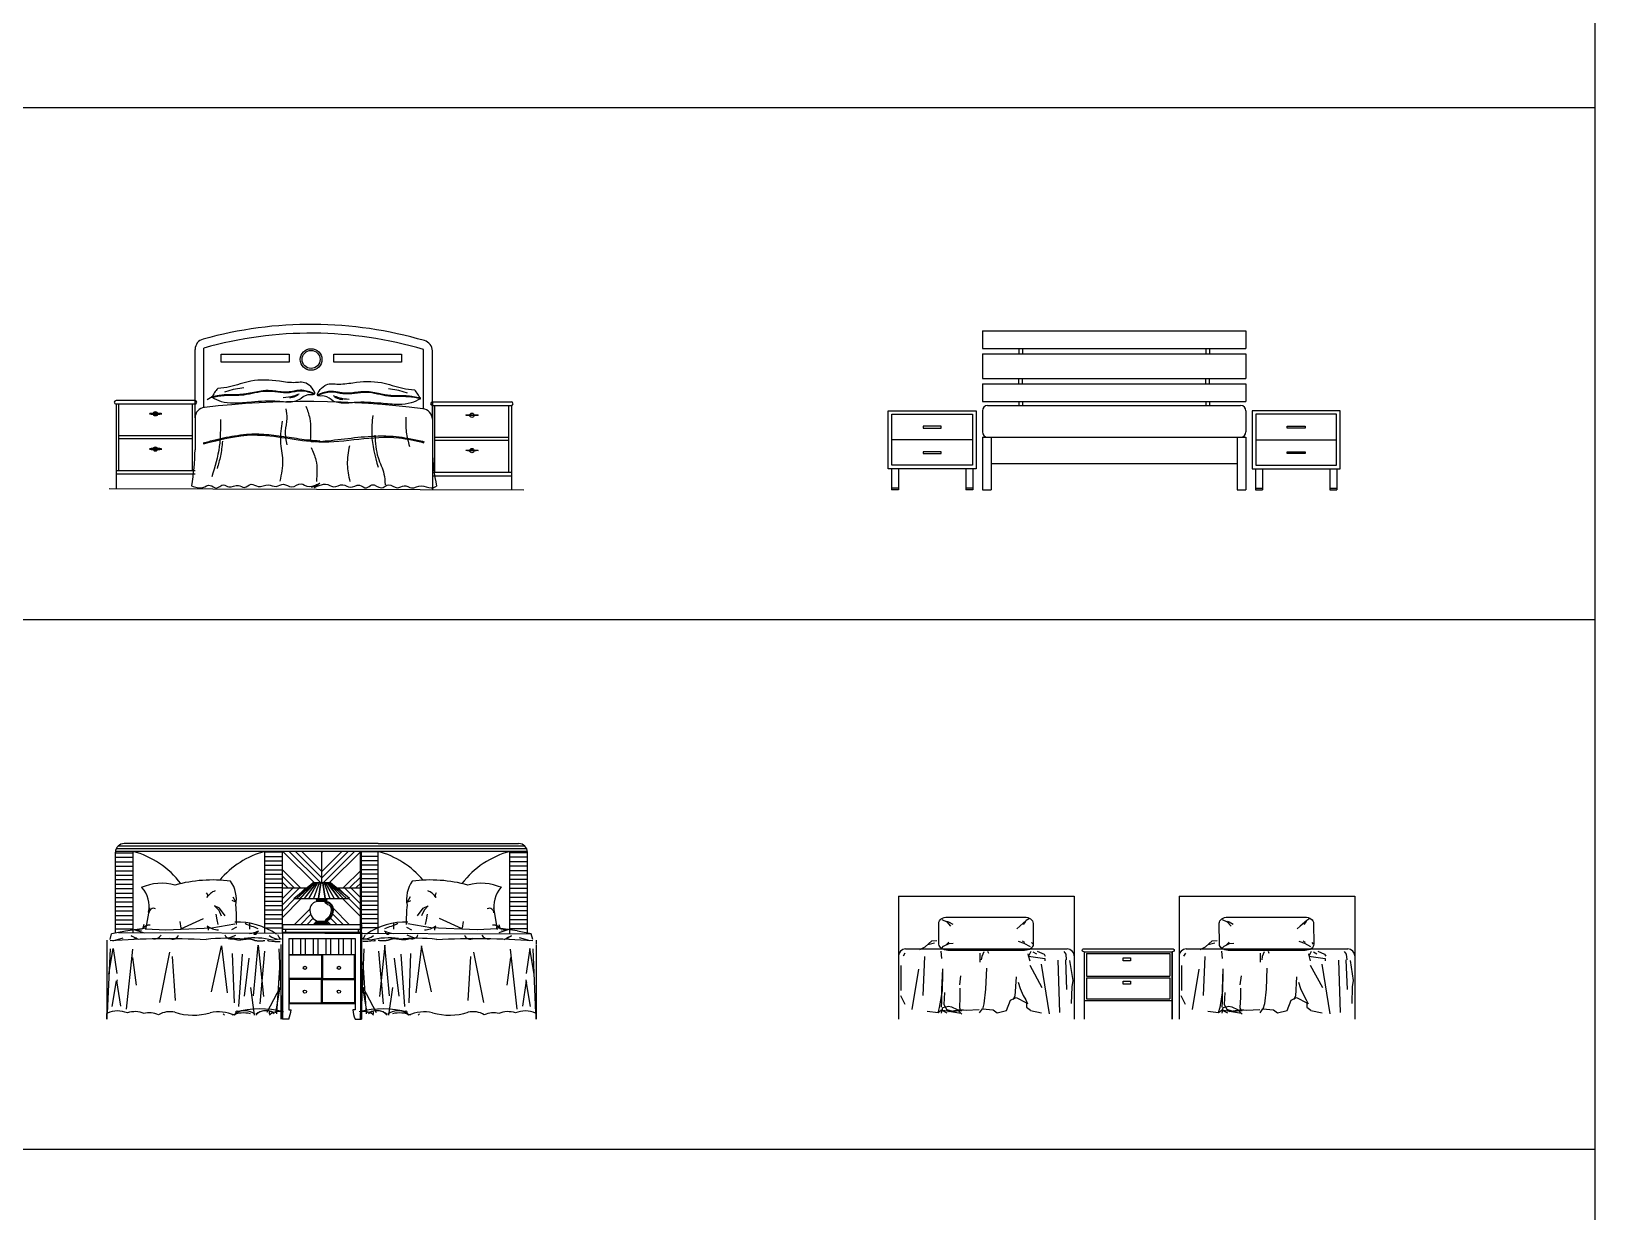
# Model space of a CAD drawing. Header units: millimetres. Extents: x 6388 to 59789, y -18725 to 8137.
# Drawn here: x 50890 to 59789, y -12009 to -5294 of the extents above; entities that cross this region are included whole.
import ezdxf

# ---------------------------------------------------------------- set-up
doc = ezdxf.new("R2010")
doc.units = ezdxf.units.MM
doc.layers.add('www.cad-blocks.net', color=7, linetype='Continuous')

# ---------------------------------------------------------------- blocks, each defined once
blk = doc.blocks.new('A$C3B1775BA')
for p, q in [((538.1, 468.8), (538.1, 806.7)), ((488.1, 409.6), (488.1, 799)), ((1788.6, 460.5), (1788.6, 798.4)), ((1838.6, 401.3), (1838.6, 790.7)), ((656.9, 558.4), (706.6, 572.7)), ((706.6, 572.7), (765.8, 582.3)), ((1648, 564.4), (1588.7, 574)), ((1697.7, 550.1), (1648, 564.4)), ((488.1, 508.3), (38.1, 508.3)), ((38.1, 488.3), (38.1, 8.3)), ((488.1, 488.3), (38.1, 488.3)), ((53.5, 108.3), (53.5, 488.3)), ((473.5, 108.3), (473.5, 488.3)), ((557.3, 513.3), (585.4, 531)), ((1838.6, 500), (1838.6, 0)), ((1838.6, 500), (2288.6, 500)), ((1838.6, 480), (2288.6, 480)), ((1853.2, 100), (1853.2, 480)), ((2273.2, 100), (2273.2, 480)), ((2288.6, 480), (2288.6, 0)), ((488.1, 409.6), (488.1, 228.3)), ((1838.6, 401.3), (1838.6, 220)), ((473.5, 307.9), (53.5, 307.9)), ((473.5, 290.6), (53.5, 290.6)), ((1853.2, 299.6), (2273.2, 299.6)), ((1853.2, 282.3), (2273.2, 282.3)), ((488.1, 108.3), (38.1, 108.3)), ((1838.6, 100), (2288.6, 100)), ((0, 8.3), (2358.6, 0)), ((488.1, 88.3), (38.1, 88.3)), ((1838.6, 80), (2288.6, 80))]:
    blk.add_line(p, q)
for points in [[(637.5, 771), (1022.7, 771), (1022.7, 725.6), (637.5, 725.6)], [(1276.9, 771), (1662.1, 771), (1662.1, 725.6), (1276.9, 725.6)]]:
    blk.add_lwpolyline(points, close=True)
for centre, radius in [((1148.5, 741.6), 61.4), ((1148.5, 741.6), 51.4), ((262.5, 432.5), 12.4), ((2064.2, 424.2), 12.4), ((262.5, 231.7), 12.4), ((2064.2, 223.4), 12.4)]:
    blk.add_circle(centre, radius)
for centre, radius, start, end in [((1148.9, -1355.2), 2296.3, 73.69966, 105.54767), ((1149, -1361.7), 2252.8, 73.50731, 105.73427), ((548.1, 799), 60, 104.25328, 180), ((1778.6, 790.7), 60, 0, 75.74672), ((753.8, 445.6), 188.8, 136.10043, 154.62744), ((1600.8, 437.4), 188.8, 25.37256, 43.89957), ((38.1, 498.3), 10, 90, 270), ((488.1, 498.3), 10, 270, 90), ((548.1, 409.6), 60, 96.09975, 180), ((1128.8, -4723.4), 5225.8, 82.78691, 96.45025), ((1778.6, 401.3), 60, 0, 83.90025), ((1838.6, 490), 10, 90, 270), ((2288.6, 490), 10, 270, 90), ((-851, 251.6), 1339.4, 350.15046, 359.00179), ((2939.6, 251.4), 1101.4, 181.62922, 192.10949)]:
    blk.add_arc(centre, radius, start, end)
at = {"extrusion": (0, 0, -1)}
for centre in [(263.2, 433.2), (263.2, 232.3)]:
    blk.add_ellipse(centre, major_axis=(35.1, 0), ratio=0.078431, dxfattribs=at)
for centre in [(2063.5, 424.9), (2063.5, 224.1)]:
    blk.add_ellipse(centre, major_axis=(-35.1, 0), ratio=0.078431)
for points in [[(583.2, 526.5), (637.4, 502.7), (706.8, 494.1), (808.6, 500.6), (960.4, 504.9), (1044.9, 502.7), (1079.6, 513.5), (1131.7, 541.7), (1166.3, 543.9), (1128.9, 601.3), (1060.1, 609.9), (968.4, 617.6), (805.9, 618.5), (684.6, 586.1), (617.7, 576.5)], [(583.2, 526.5), (653.1, 537.4), (765.8, 541.2), (891.9, 562.2), (1024.7, 554.6), (1091.6, 564.1), (1167.1, 545.2)], [(1080.1, 545.1), (1047.6, 532.7), (989.4, 524.1)], [(1073.4, 538.4), (1041.9, 525), (1024.7, 523.1)], [(1771.4, 518.3), (1717.2, 494.4), (1647.8, 485.8), (1545.9, 492.3), (1394.2, 496.6), (1309.6, 494.4), (1274.9, 505.3), (1222.9, 533.4), (1188.2, 535.6), (1225.7, 593.1), (1294.5, 601.7), (1386.2, 609.3), (1548.6, 610.2), (1670, 577.8), (1736.8, 568.3)], [(1771.4, 518.3), (1701.5, 529.1), (1588.7, 533), (1462.6, 554), (1329.8, 546.3), (1263, 555.9), (1187.5, 537)], [(1274.4, 536.8), (1306.9, 524.4), (1365.2, 515.8)], [(1004.3, 460.8), (1010.4, 406.4), (1001.3, 333.9), (1010.4, 255.3)], [(1119.3, 475.9), (1140.5, 406.4), (1143.5, 282.5)], [(1281.1, 530.1), (1312.6, 516.7), (1329.8, 514.8)], [(632, 400.4), (626, 246.2), (583.6, 73.9)], [(983.1, 391.3), (974.1, 276.4), (986.2, 167.6), (971, 49.7)], [(1499.5, 422.3), (1493.4, 316.5), (1529.7, 129.1)], [(1687.1, 413.2), (1690.1, 328.6), (1708.3, 247)], [(535.2, 261.3), (820.1, 312), (1192, 273.4), (1647.8, 295.4), (1790, 268.2)], [(644.1, 276.4), (632, 191.8), (613.9, 122.3)], [(1511.6, 310.5), (1529.7, 183.5), (1563, 89.8), (1569.1, 29.4)], [(1148.4, 241), (1175.6, 168.4), (1178.6, 47.5)], [(1366.3, 250), (1354.2, 144.2), (1369.3, 47.5)], [(468.6, 22.5), (532.2, 13.5), (574.5, 25.6), (607.8, 10.4), (650.2, 28.6), (680.5, 16.5), (734.9, 25.6), (768.2, 13.5), (807.6, 31.6), (846.9, 19.5), (904.4, 28.6), (949.8, 19.5), (992.2, 31.6), (1037.6, 16.5), (1092.1, 34.6), (1137.5, 19.5), (1179.9, 28.6), (1150.7, 14.3), (1198.7, 37.6), (1166.5, 14.3), (1230.1, 32.4), (1275.5, 17.3), (1330, 29.4), (1372.3, 14.3), (1423.8, 26.3), (1463.1, 11.2), (1493.4, 29.4), (1547.9, 11.2), (1590.3, 29.4), (1638.7, 11.2), (1678, 23.3), (1720.4, 11.2), (1774.9, 23.3), (1832.4, 11.2), (1862.7, 20.3)]]:
    blk.add_spline(points, degree=3)
for points, knots in [([(582.4, 530.5), (596.7, 533.2), (610.9, 536), (630.2, 538.9), (635, 539.5), (644.1, 540.6), (648.4, 541.1), (661.3, 542.1), (669.9, 542.5), (693.8, 543), (709.1, 542.8), (731.2, 543), (738.1, 543.2), (750.2, 543.8), (755.5, 544.2), (764.1, 545.1), (767.5, 545.5), (774.4, 546.4), (777.8, 546.9), (788, 548.6), (794.8, 549.9), (815.7, 554.2), (829.7, 557.5), (858, 563), (872.2, 565.2), (890.2, 566.2), (893.7, 566.3), (900.8, 566.3), (904.4, 566.2), (915, 565.8), (922.1, 565.2), (942.1, 563.2), (954.9, 561.4), (980.6, 558.6), (993.3, 557.5), (1009.4, 557.6), (1012.8, 557.7), (1019.2, 558.1), (1022.1, 558.3), (1028, 559), (1030.9, 559.4), (1039.8, 560.8), (1045.7, 561.9), (1057.6, 564.2), (1063.7, 565.4), (1075.8, 567.2), (1081.8, 567.9), (1090.2, 568.2), (1092.4, 568.2), (1096.8, 568), (1099, 567.9), (1105.6, 567.3), (1110, 566.7), (1125.9, 563.8), (1137.4, 560.3), (1155.3, 554), (1161.9, 551.5), (1168.5, 549)], [0, 0, 0, 0, 43.322991, 43.322991, 57.914348, 57.914348, 70.697536, 70.697536, 96.263911, 96.263911, 142.012316, 142.012316, 162.772891, 162.772891, 178.786373, 178.786373, 189.237065, 189.237065, 199.687757, 199.687757, 220.589141, 220.589141, 263.409842, 263.409842, 306.230542, 306.230542, 316.768821, 316.768821, 327.307099, 327.307099, 348.383655, 348.383655, 386.980338, 386.980338, 425.577021, 425.577021, 436.110672, 436.110672, 445.142389, 445.142389, 454.174106, 454.174106, 472.23754, 472.23754, 490.300974, 490.300974, 508.364408, 508.364408, 514.901283, 514.901283, 521.438159, 521.438159, 534.511909, 534.511909, 569.316077, 569.316077, 589.76136, 589.76136, 589.76136, 589.76136]), ([(1772.1, 522.2), (1757.9, 524.9), (1743.6, 527.7), (1724.4, 530.6), (1719.6, 531.3), (1710.4, 532.3), (1706.1, 532.8), (1693.3, 533.8), (1684.7, 534.2), (1660.8, 534.7), (1645.4, 534.5), (1623.4, 534.8), (1616.5, 534.9), (1604.4, 535.6), (1599.1, 535.9), (1590.4, 536.8), (1587, 537.2), (1580.2, 538.1), (1576.8, 538.6), (1566.6, 540.3), (1559.7, 541.7), (1538.9, 546), (1524.9, 549.2), (1496.6, 554.7), (1482.3, 557), (1464.4, 557.9), (1460.9, 558), (1453.8, 558), (1450.2, 558), (1439.6, 557.5), (1432.5, 557), (1412.5, 554.9), (1399.6, 553.2), (1374, 550.3), (1361.3, 549.3), (1345.2, 549.3), (1341.8, 549.4), (1335.4, 549.8), (1332.5, 550.1), (1326.6, 550.7), (1323.7, 551.1), (1314.8, 552.5), (1308.9, 553.7), (1296.9, 555.9), (1290.9, 557.1), (1278.8, 558.9), (1272.7, 559.6), (1264.4, 559.9), (1262.2, 559.9), (1257.8, 559.8), (1255.5, 559.6), (1248.9, 559.1), (1244.6, 558.5), (1228.6, 555.5), (1217.2, 552), (1199.3, 545.7), (1192.6, 543.2), (1186.1, 540.7)], [0, 0, 0, 0, 43.322991, 43.322991, 57.914348, 57.914348, 70.697536, 70.697536, 96.263911, 96.263911, 142.012316, 142.012316, 162.772891, 162.772891, 178.786373, 178.786373, 189.237065, 189.237065, 199.687757, 199.687757, 220.589141, 220.589141, 263.409842, 263.409842, 306.230542, 306.230542, 316.768821, 316.768821, 327.307099, 327.307099, 348.383655, 348.383655, 386.980338, 386.980338, 425.577021, 425.577021, 436.110672, 436.110672, 445.142389, 445.142389, 454.174106, 454.174106, 472.23754, 472.23754, 490.300974, 490.300974, 508.364408, 508.364408, 514.901283, 514.901283, 521.438159, 521.438159, 534.511909, 534.511909, 569.316077, 569.316077, 589.76136, 589.76136, 589.76136, 589.76136]), ([(533.7, 267.1), (556.6, 273), (579.4, 278.9), (644.3, 294.7), (686.4, 303.8), (740.2, 311.7), (751.8, 313.2), (774.5, 315.5), (785.6, 316.5), (805.9, 317.6), (815.1, 317.9), (833.5, 318.2), (842.7, 318.1), (870.3, 317.4), (888.7, 316.2), (945.7, 311), (984.3, 305.3), (1061.4, 293.7), (1099.9, 287.8), (1148.7, 282.6), (1159.1, 281.7), (1178.8, 280.2), (1188, 279.6), (1206.5, 278.7), (1141.2, 270.2), (1168.5, 278.1), (1187.1, 278.4), (1168.3, 272.4), (1205.5, 275.6), (1293.8, 284.9), (1344.8, 291.5), (1446.9, 302.4), (1497.9, 306.5), (1560, 306.7), (1571.2, 306.6), (1604.7, 305.5), (1627, 303.9), (1671.5, 298.5), (1693.6, 294.8), (1741, 285.4), (1766.2, 279.7), (1791.3, 274)], [0, 0, 0, 0, 69.789708, 69.789708, 197.540573, 197.540573, 232.5611, 232.5611, 266.047618, 266.047618, 293.724027, 293.724027, 321.400436, 321.400436, 376.753254, 376.753254, 492.875723, 492.875723, 608.998191, 608.998191, 640.329695, 640.329695, 668.253897, 668.253897, 696.1781, 696.1781, 752.026506, 752.026506, 863.723317, 863.723317, 1016.543646, 1016.543646, 1169.363976, 1169.363976, 1202.939399, 1202.939399, 1270.090246, 1270.090246, 1337.241093, 1337.241093, 1414.176067, 1414.176067, 1414.176067, 1414.176067])]:
    blk.add_open_spline(points, degree=3, knots=knots)
blk = doc.blocks.new('A$C07732BA5')
at = {"ltscale": 8}
h = blk.add_hatch(color=256, dxfattribs=at)
h.paths.add_polyline_path([(58.5, 0), (58.5, 10), (18.5, 10), (18.5, 0)])
h.paths.add_polyline_path([(441.5, 10), (441.5, 0), (481.5, 0), (481.5, 10)])
h = blk.add_hatch(color=256, dxfattribs=at)
h.paths.add_polyline_path([(2552.8, 0), (2552.8, 10), (2512.8, 10), (2512.8, 0)])
h.paths.add_polyline_path([(2089.9, 10), (2089.9, 0), (2129.9, 0), (2129.9, 10)])
for p, q in [((535.7, 904.3), (2035.7, 904.3)), ((535.7, 904.3), (535.7, 804.3)), ((2035.7, 904.3), (2035.7, 804.3)), ((535.7, 804.3), (2035.7, 804.3)), ((743.4, 804.3), (743.4, 774.3)), ((763.4, 804.3), (763.4, 774.3)), ((1807.9, 804.3), (1807.9, 774.3)), ((1827.9, 804.3), (1827.9, 774.3)), ((535.7, 774.3), (2035.7, 774.3)), ((535.7, 774.3), (535.7, 632.8)), ((2035.7, 774.3), (2035.7, 632.8)), ((535.7, 632.8), (2035.7, 632.8)), ((743.4, 602.8), (743.4, 632.8)), ((763.4, 602.8), (763.4, 632.8)), ((1807.9, 602.8), (1807.9, 632.8)), ((1827.9, 602.8), (1827.9, 632.8)), ((535.7, 602.8), (2035.7, 602.8)), ((535.7, 602.8), (535.7, 502.8)), ((2035.7, 602.8), (2035.7, 502.8)), ((535.7, 502.8), (2035.7, 502.8)), ((535.7, 450), (535.7, 350)), ((565.7, 480), (2005.7, 480)), ((743.4, 502.8), (743.4, 480)), ((763.4, 502.8), (763.4, 480)), ((1807.9, 502.8), (1807.9, 480)), ((1827.9, 502.8), (1827.9, 480)), ((2035.7, 450), (2035.7, 350)), ((2035.7, 450), (2035.7, 350)), ((480, 285), (20, 285)), ((535.7, 300), (2035.7, 300)), ((535.7, 300), (535.7, 0)), ((585.7, 300), (585.7, 0)), ((1985.7, 300), (1985.7, 0)), ((2035.7, 300), (2035.7, 0)), ((2091.3, 285), (2551.3, 285)), ((18.5, 120), (18.5, 0)), ((58.5, 120), (58.5, 0)), ((441.5, 120), (441.5, 0)), ((481.5, 120), (481.5, 0)), ((585.7, 150), (1985.7, 150)), ((2089.9, 120), (2089.9, 0)), ((2129.9, 120), (2129.9, 0)), ((2512.8, 120), (2512.8, 0)), ((2552.8, 120), (2552.8, 0)), ((58.5, 10), (18.5, 10)), ((481.5, 10), (441.5, 10)), ((2089.9, 10), (2129.9, 10)), ((2512.8, 10), (2552.8, 10)), ((58.5, 0), (18.5, 0)), ((481.5, 0), (441.5, 0)), ((535.7, 0), (585.7, 0)), ((1985.7, 0), (2035.7, 0)), ((2089.9, 0), (2129.9, 0)), ((2512.8, 0), (2552.8, 0))]:
    blk.add_line(p, q, dxfattribs=at)
at = {"ltscale": 2}
for p, q in [((535.7, 450), (535.7, 330)), ((2035.7, 450), (2035.7, 330))]:
    blk.add_line(p, q, dxfattribs=at)
at = {"ltscale": 8}
for points in [[(0, 450), (500, 450), (500, 120), (0, 120)], [(2571.3, 450), (2071.3, 450), (2071.3, 120), (2571.3, 120)], [(20, 430), (480, 430), (480, 140), (20, 140)], [(2551.3, 430), (2091.3, 430), (2091.3, 140), (2551.3, 140)]]:
    blk.add_lwpolyline(points, close=True, dxfattribs=at)
for points in [[(198.7, 351.7), (301.3, 351.7), (301.3, 362.1), (198.7, 362.1)], [(2372.6, 351.7), (2270.1, 351.7), (2270.1, 362.1), (2372.6, 362.1)], [(198.7, 206.7), (301.3, 206.7), (301.3, 217.1), (198.7, 217.1)], [(2372.6, 206.7), (2270.1, 206.7), (2270.1, 217.1), (2372.6, 217.1)]]:
    blk.add_lwpolyline(points, close=True)
for centre, start, end in [((565.7, 450), 90, 180), ((2005.7, 450), 0, 90), ((565.7, 330), 180, 270), ((2005.7, 330), 270, 0)]:
    blk.add_arc(centre, 30, start, end, dxfattribs=at)
blk = doc.blocks.new('A$C1F676586')
for p, q in [((2380.3, 985), (64.3, 985)), ((1544.6, 1000), (100, 1000)), ((1544.6, 1000), (2344.6, 1000)), ((50, 489.8), (50, 950)), ((50, 946.9), (150, 946.9)), ((50, 921.5), (150, 921.5)), ((50, 896.1), (150, 896.1)), ((2394.3, 955), (50.3, 955)), ((2390.4, 970), (54.2, 970)), ((150, 489.8), (150, 955)), ((900, 490.1), (900, 955)), ((900, 952.1), (1000, 952.1)), ((900, 926.7), (1000, 926.7)), ((900, 901.3), (1000, 901.3)), ((1000, 490.1), (1000, 955)), ((1184.8, 773.7), (1003.5, 955)), ((1220.7, 773.7), (1039.4, 955)), ((1225, 805.4), (1075.4, 955)), ((1225, 841.3), (1111.3, 955)), ((1225, 949), (1219, 955)), ((1225, 841.3), (1338.7, 955)), ((1225, 805.4), (1374.6, 955)), ((1225, 772.3), (1225, 955)), ((1225, 949), (1231, 955)), ((1229.3, 773.7), (1410.6, 955)), ((1265.2, 773.7), (1446.5, 955)), ((1444.6, 490.1), (1444.6, 955)), ((1544.6, 952.1), (1444.6, 952.1)), ((1544.6, 926.7), (1444.6, 926.7)), ((1544.6, 901.3), (1444.6, 901.3)), ((1450, 488.6), (1450, 955)), ((1544.6, 490.1), (1544.6, 955)), ((2294.6, 489.8), (2294.6, 955)), ((2394.6, 946.9), (2294.6, 946.9)), ((2394.6, 921.5), (2294.6, 921.5)), ((2394.6, 896.1), (2294.6, 896.1)), ((2394.6, 489.8), (2394.6, 950)), ((50, 870.7), (150, 870.7)), ((50, 845.3), (150, 845.3)), ((50, 819.9), (150, 819.9)), ((900, 875.9), (1000, 875.9)), ((900, 850.5), (1000, 850.5)), ((900, 825.1), (1000, 825.1)), ((1103.3, 747.5), (1000, 850.8)), ((1067.3, 747.5), (1000, 814.8)), ((1346.7, 747.5), (1450, 850.8)), ((1382.7, 747.5), (1450, 814.8)), ((1544.6, 875.9), (1444.6, 875.9)), ((1544.6, 850.5), (1444.6, 850.5)), ((1544.6, 825.1), (1444.6, 825.1)), ((2394.6, 870.7), (2294.6, 870.7)), ((2394.6, 845.3), (2294.6, 845.3)), ((2394.6, 819.9), (2294.6, 819.9)), ((50, 794.5), (150, 794.5)), ((50, 769.1), (150, 769.1)), ((50, 743.7), (150, 743.7)), ((50, 718.3), (150, 718.3)), ((900, 799.7), (1000, 799.7)), ((900, 774.3), (1000, 774.3)), ((900, 748.9), (1000, 748.9)), ((900, 723.5), (1000, 723.5)), ((1031.4, 747.5), (1000, 778.9)), ((1000, 650.6), (1096.9, 747.5)), ((1000, 747.5), (1142.5, 747.5)), ((1000, 686.5), (1061, 747.5)), ((1064.8, 687.7), (1172.9, 775.6)), ((1178, 775.6), (1080.8, 687.7)), ((1178.7, 774.9), (1082.2, 687.7)), ((1090.8, 705.4), (1132.8, 747.5)), ((1184.1, 775.6), (1099.7, 687.7)), ((1184.7, 774.9), (1101, 687.7)), ((1191.7, 775.6), (1123.8, 687.7)), ((1192.5, 775), (1124.9, 687.7)), ((1199.6, 776), (1150.2, 688.1)), ((1200.4, 775.6), (1151, 687.7)), ((1276.5, 773.7), (1170.7, 773.7)), ((1275.9, 774.2), (1171.2, 774.2)), ((1274.2, 775.6), (1172.9, 775.6)), ((1208.5, 775.6), (1176.4, 687.7)), ((1209.4, 775.3), (1177.4, 687.7)), ((1217.3, 775.6), (1203.8, 687.7)), ((1218.2, 775.4), (1204.7, 687.7)), ((1228.4, 775.4), (1241.8, 687.5)), ((1229.3, 775.6), (1242.7, 687.7)), ((1237.2, 775.3), (1269.3, 687.4)), ((1238, 775.6), (1270.1, 687.7)), ((1245.3, 775.1), (1294.8, 687.2)), ((1246.1, 775.6), (1295.6, 687.7)), ((1254.1, 775), (1322, 687.1)), ((1254.8, 775.6), (1322.8, 687.7)), ((1261.8, 774.9), (1346.2, 687.1)), ((1262.5, 775.6), (1346.8, 687.7)), ((1267.9, 774.9), (1365.1, 687)), ((1268.5, 775.6), (1365.7, 687.7)), ((1382.4, 687.7), (1274.2, 775.6)), ((1307.5, 747.5), (1450, 747.5)), ((1359.2, 705.4), (1317.2, 747.5)), ((1450, 650.6), (1353.1, 747.5)), ((1450, 686.5), (1389, 747.5)), ((1418.6, 747.5), (1450, 778.9)), ((1544.6, 799.7), (1444.6, 799.7)), ((1544.6, 774.3), (1444.6, 774.3)), ((1544.6, 748.9), (1444.6, 748.9)), ((1544.6, 723.5), (1444.6, 723.5)), ((2394.6, 794.5), (2294.6, 794.5)), ((2394.6, 769.1), (2294.6, 769.1)), ((2394.6, 743.7), (2294.6, 743.7)), ((2394.6, 718.3), (2294.6, 718.3)), ((50, 692.9), (150, 692.9)), ((50, 667.5), (150, 667.5)), ((50, 642.1), (150, 642.1)), ((243.4, 633.7), (221.7, 511.2)), ((643, 632.2), (614.3, 645.8)), ((614.3, 645.8), (638.5, 621.6)), ((674.8, 588.3), (643, 632.2)), ((735.3, 667), (714.1, 676)), ((717.2, 695.7), (735.3, 667)), ((900, 698.1), (1000, 698.1)), ((900, 672.7), (1000, 672.7)), ((900, 647.3), (1000, 647.3)), ((1000, 614.7), (1071.8, 686.5)), ((1000, 578.8), (1107.8, 686.5)), ((1064.8, 687.7), (1381.7, 687.7)), ((1069, 540), (1159.2, 630.2)), ((1195.4, 680.3), (1251.8, 680.3)), ((1195.4, 675.7), (1251.8, 675.7)), ((1196.2, 674.8), (1251, 674.8)), ((1246.7, 670.4), (1200.4, 670.4)), ((1246.7, 671.3), (1201.3, 671.3)), ((1381, 540), (1290.8, 630.2)), ((1450, 578.8), (1342.2, 686.5)), ((1450, 614.7), (1378.2, 686.5)), ((1544.6, 698.1), (1444.6, 698.1)), ((1544.6, 672.7), (1444.6, 672.7)), ((1544.6, 647.3), (1444.6, 647.3)), ((1727.4, 695.7), (1709.3, 667)), ((1709.3, 667), (1730.5, 676)), ((1769.8, 588.3), (1801.6, 632.2)), ((1801.6, 632.2), (1830.3, 645.8)), ((1830.3, 645.8), (1806.1, 621.6)), ((2201.2, 633.7), (2222.9, 511.2)), ((2394.6, 692.9), (2294.6, 692.9)), ((2394.6, 667.5), (2294.6, 667.5)), ((2394.6, 642.1), (2294.6, 642.1)), ((50, 616.7), (150, 616.7)), ((50, 591.3), (150, 591.3)), ((50, 565.9), (150, 565.9)), ((50, 540.5), (150, 540.5)), ((211.9, 538.6), (206.2, 517.8)), ((416.2, 555.6), (421.8, 517.8)), ((421.8, 514), (551, 572.6)), ((598.8, 519.5), (730.2, 542.4)), ((621, 597.2), (626.7, 565.1)), ((626.7, 565.1), (632.3, 538.6)), ((638.5, 621.6), (652.1, 588.3)), ((812.5, 550.2), (812.5, 512.1)), ((900, 621.9), (1000, 621.9)), ((900, 596.5), (1000, 596.5)), ((900, 571.1), (1000, 571.1)), ((900, 545.7), (1000, 545.7)), ((1000, 540), (1450, 540)), ((1000, 540), (1000, 513)), ((1104.9, 540), (1162.8, 597.9)), ((1140.8, 540), (1176.1, 575.3)), ((1176.8, 540), (1196.4, 559.7)), ((1261.8, 540), (1185.4, 540)), ((1262.9, 540), (1187.1, 540)), ((1188.7, 545.9), (1258.4, 545.9)), ((1193.4, 546.4), (1253.8, 546.4)), ((1196.3, 558.5), (1250.9, 558.5)), ((1196.7, 557), (1250.5, 557)), ((1197.5, 550.4), (1249.7, 550.4)), ((1197.7, 550.9), (1249.5, 550.9)), ((1273.2, 540), (1253.6, 559.7)), ((1309.2, 540), (1273.9, 575.3)), ((1345.1, 540), (1287.2, 597.9)), ((1544.6, 621.9), (1444.6, 621.9)), ((1544.6, 596.5), (1444.6, 596.5)), ((1544.6, 571.1), (1444.6, 571.1)), ((1544.6, 545.7), (1444.6, 545.7)), ((1444.6, 540), (1444.6, 513)), ((1450, 540), (1450, 513)), ((1632.1, 550.2), (1632.1, 512.1)), ((1845.8, 519.5), (1714.4, 542.4)), ((1806.1, 621.6), (1792.5, 588.3)), ((1817.9, 565.1), (1812.3, 538.6)), ((1823.6, 597.2), (1817.9, 565.1)), ((2022.8, 514), (1893.6, 572.6)), ((2028.4, 555.6), (2022.8, 517.8)), ((2232.7, 538.6), (2238.4, 517.8)), ((2394.6, 616.7), (2294.6, 616.7)), ((2394.6, 591.3), (2294.6, 591.3)), ((2394.6, 565.9), (2294.6, 565.9)), ((2394.6, 540.5), (2294.6, 540.5)), ((0.4, 450), (0.4, 425)), ((19.7, 453.3), (28, 485.3)), ((34.8, 446.7), (94.3, 463.7)), ((50, 515.1), (150, 515.1)), ((67.6, 493.3), (2416.6, 485.3)), ((107.5, 502.4), (227.5, 519.5)), ((181.4, 454.2), (140, 475.4)), ((140, 475.4), (168.7, 461.6)), ((168.7, 461.6), (153.8, 455.2)), ((155.4, 509.9), (212.6, 490.9)), ((158.1, 509.9), (199, 507.2)), ((221.8, 513.8), (336.1, 508.1)), ((336.1, 508.1), (598.8, 519.5)), ((692.1, 460.8), (734.8, 478.2)), ((702.3, 458.3), (707.8, 458)), ((707.8, 458), (713.1, 457.7)), ((738.9, 524.8), (709.8, 509.3)), ((713.1, 457.7), (718.1, 457.2)), ((718.1, 457.2), (722.8, 456.7)), ((722.8, 456.7), (727, 456.1)), ((727, 456.1), (730.9, 455.4)), ((730.9, 455.4), (734.5, 454.7)), ((734.5, 454.7), (737.8, 454)), ((737.8, 454), (741, 453.4)), ((741, 453.4), (744.1, 452.8)), ((744.1, 452.8), (747.2, 452.4)), ((747.2, 452.4), (750.4, 452.1)), ((750.4, 452.1), (753.6, 452)), ((753.6, 452), (757, 452)), ((757, 452), (760.4, 452.2)), ((760.4, 452.2), (763.8, 452.6)), ((763.8, 452.6), (767.3, 453)), ((767.3, 453), (770.8, 453.4)), ((770.8, 453.4), (774.3, 453.9)), ((774.3, 453.9), (777.7, 454.4)), ((777.7, 454.4), (781, 454.9)), ((781, 454.9), (784.3, 455.3)), ((784.3, 455.3), (787.5, 455.7)), ((787.5, 455.7), (790.5, 456.1)), ((790.5, 456.1), (793.4, 456.4)), ((793.4, 456.4), (796.2, 456.7)), ((796.2, 456.7), (798.9, 457)), ((798.9, 457), (801.4, 457.2)), ((801.4, 457.2), (803.7, 457.4)), ((803.7, 457.4), (805.9, 457.5)), ((805.9, 457.5), (808, 457.6)), ((808, 457.6), (810.1, 457.5)), ((810.1, 457.5), (812.1, 457.5)), ((812.1, 457.5), (814, 457.3)), ((814, 457.3), (816.1, 457)), ((816.1, 457), (818.2, 456.7)), ((818.2, 456.7), (820.3, 456.3)), ((820.3, 456.3), (822.6, 455.8)), ((822.6, 455.8), (824.8, 455.2)), ((824.8, 455.2), (827.1, 454.6)), ((827.1, 454.6), (829.3, 453.9)), ((829.3, 453.9), (831.5, 453.2)), ((831.5, 453.2), (833.5, 452.5)), ((833.5, 452.5), (835.4, 451.8)), ((835.4, 451.8), (837.2, 451.2)), ((837.2, 451.2), (838.8, 450.5)), ((838.8, 450.5), (840.5, 449.9)), ((840.5, 449.9), (842.1, 449.4)), ((842.1, 449.4), (843.9, 448.9)), ((843.9, 448.9), (845.8, 448.4)), ((845.8, 448.4), (847.9, 448)), ((847.9, 448), (850.4, 447.7)), ((850.4, 447.7), (853.1, 447.4)), ((853.1, 447.4), (856.2, 447.2)), ((856.2, 447.2), (859.5, 447.1)), ((859.5, 447.1), (862.9, 447)), ((862.9, 447), (866.3, 447)), ((866.3, 447), (869.7, 446.9)), ((869.7, 446.9), (873, 446.9)), ((873, 446.9), (876.1, 446.9)), ((876.1, 446.9), (879, 446.9)), ((879, 446.9), (881.6, 446.9)), ((881.6, 446.9), (884, 446.9)), ((884, 446.9), (886.3, 447)), ((886.3, 447), (888.3, 447)), ((888.3, 447), (890.2, 447.1)), ((890.2, 447.1), (892, 447.3)), ((892, 447.3), (893.7, 447.4)), ((893.7, 447.4), (895.3, 447.6)), ((895.3, 447.6), (896.8, 447.9)), ((896.8, 447.9), (898.2, 448.2)), ((898.2, 448.2), (899.5, 448.5)), ((900, 520.3), (1000, 520.3)), ((914.7, 446.8), (915.9, 447.1)), ((915.9, 447.1), (916.9, 447.3)), ((916.9, 447.3), (917.9, 447.6)), ((917.9, 447.6), (918.6, 447.8)), ((918.6, 447.8), (919.2, 448)), ((919.2, 448), (919.7, 448.1)), ((919.7, 448.1), (920, 448.2)), ((920, 448.2), (920.2, 448.3)), ((920.2, 448.3), (920.3, 448.3)), ((920.3, 448.3), (920.4, 448.3)), ((920.4, 448.3), (920.4, 448.3)), ((920.4, 448.3), (920.4, 448.3)), ((920.4, 448.3), (920.4, 448.3)), ((920.4, 448.3), (920.4, 448.3)), ((920.4, 448.3), (920.5, 448.3)), ((920.5, 448.3), (920.5, 448.2)), ((920.5, 448.2), (920.6, 448)), ((920.6, 448), (920.8, 447.8)), ((920.8, 447.8), (920.9, 447.6)), ((920.9, 447.6), (921.2, 447.2)), ((921.2, 447.2), (921.5, 446.7)), ((921.5, 446.7), (921.9, 446.1)), ((921.9, 446.1), (922.3, 445.6)), ((921.9, 446.1), (957.6, 441.9)), ((922.3, 445.6), (922.6, 445)), ((922.6, 445), (923, 444.5)), ((943, 449.8), (958.8, 453.4)), ((958.8, 453.4), (972.2, 455.9)), ((972.2, 455.9), (983.3, 457.6)), ((983.3, 457.6), (992.7, 458.6)), ((1000, 513), (1450, 513)), ((1000, 495), (1000, 0)), ((1000, 495), (1450, 495)), ((1018, 513), (1018, 495)), ((1036, 459), (1036, 54)), ((1036, 459), (1414, 459)), ((1058.5, 459), (1058.5, 369)), ((1103.5, 459), (1103.5, 369)), ((1130.5, 459), (1130.5, 369)), ((1175.5, 459), (1175.5, 369)), ((1202.5, 459), (1202.5, 369)), ((1247.5, 459), (1247.5, 369)), ((1274.5, 459), (1274.5, 369)), ((1319.5, 459), (1319.5, 369)), ((1346.5, 459), (1346.5, 369)), ((1391.5, 459), (1391.5, 369)), ((1414, 459), (1414, 54)), ((1432, 513), (1432, 495)), ((1544.6, 520.3), (1444.6, 520.3)), ((1444.6, 495), (1444.6, 0)), ((1450, 495), (1450, 0)), ((1461.3, 457.6), (1451.9, 458.6)), ((1472.4, 455.9), (1461.3, 457.6)), ((1485.8, 453.4), (1472.4, 455.9)), ((1501.6, 449.8), (1485.8, 453.4)), ((1522.7, 446.1), (1487, 441.9)), ((1522, 445), (1521.6, 444.5)), ((1522.3, 445.6), (1522, 445)), ((1522.7, 446.1), (1522.3, 445.6)), ((1523.1, 446.7), (1522.7, 446.1)), ((1523.4, 447.2), (1523.1, 446.7)), ((1523.7, 447.6), (1523.4, 447.2)), ((1523.8, 447.8), (1523.7, 447.6)), ((1524, 448), (1523.8, 447.8)), ((1524.1, 448.2), (1524, 448)), ((1524.1, 448.3), (1524.1, 448.2)), ((1524.2, 448.3), (1524.1, 448.3)), ((1524.2, 448.3), (1524.2, 448.3)), ((1524.2, 448.3), (1524.2, 448.3)), ((1524.2, 448.3), (1524.2, 448.3)), ((1524.2, 448.3), (1524.2, 448.3)), ((1524.3, 448.3), (1524.2, 448.3)), ((1524.4, 448.3), (1524.3, 448.3)), ((1524.6, 448.2), (1524.4, 448.3)), ((1524.9, 448.1), (1524.6, 448.2)), ((1525.4, 448), (1524.9, 448.1)), ((1526, 447.8), (1525.4, 448)), ((1526.7, 447.6), (1526, 447.8)), ((1527.7, 447.3), (1526.7, 447.6)), ((1528.7, 447.1), (1527.7, 447.3)), ((1529.9, 446.8), (1528.7, 447.1)), ((1546.4, 448.2), (1545.1, 448.5)), ((1547.8, 447.9), (1546.4, 448.2)), ((1549.3, 447.6), (1547.8, 447.9)), ((1550.9, 447.4), (1549.3, 447.6)), ((1552.6, 447.3), (1550.9, 447.4)), ((1554.4, 447.1), (1552.6, 447.3)), ((1556.3, 447), (1554.4, 447.1)), ((1558.3, 447), (1556.3, 447)), ((1560.6, 446.9), (1558.3, 447)), ((1563, 446.9), (1560.6, 446.9)), ((1565.6, 446.9), (1563, 446.9)), ((1568.5, 446.9), (1565.6, 446.9)), ((1571.6, 446.9), (1568.5, 446.9)), ((1574.9, 446.9), (1571.6, 446.9)), ((1578.3, 447), (1574.9, 446.9)), ((1581.7, 447), (1578.3, 447)), ((1585.1, 447.1), (1581.7, 447)), ((1588.4, 447.2), (1585.1, 447.1)), ((1591.5, 447.4), (1588.4, 447.2)), ((1594.2, 447.7), (1591.5, 447.4)), ((1596.7, 448), (1594.2, 447.7)), ((1598.8, 448.4), (1596.7, 448)), ((1600.7, 448.9), (1598.8, 448.4)), ((1602.5, 449.4), (1600.7, 448.9)), ((1604.1, 449.9), (1602.5, 449.4)), ((1605.8, 450.5), (1604.1, 449.9)), ((1607.4, 451.2), (1605.8, 450.5)), ((1609.2, 451.8), (1607.4, 451.2)), ((1611.1, 452.5), (1609.2, 451.8)), ((1613.1, 453.2), (1611.1, 452.5)), ((1615.3, 453.9), (1613.1, 453.2)), ((1617.5, 454.6), (1615.3, 453.9)), ((1619.8, 455.2), (1617.5, 454.6)), ((1622, 455.8), (1619.8, 455.2)), ((1624.3, 456.3), (1622, 455.8)), ((1626.4, 456.7), (1624.3, 456.3)), ((1628.5, 457), (1626.4, 456.7)), ((1630.6, 457.3), (1628.5, 457)), ((1632.5, 457.5), (1630.6, 457.3)), ((1634.5, 457.5), (1632.5, 457.5)), ((1636.6, 457.6), (1634.5, 457.5)), ((1638.7, 457.5), (1636.6, 457.6)), ((1640.9, 457.4), (1638.7, 457.5)), ((1643.2, 457.2), (1640.9, 457.4)), ((1645.7, 457), (1643.2, 457.2)), ((1648.4, 456.7), (1645.7, 457)), ((1651.2, 456.4), (1648.4, 456.7)), ((1654.1, 456.1), (1651.2, 456.4)), ((1657.1, 455.7), (1654.1, 456.1)), ((1660.3, 455.3), (1657.1, 455.7)), ((1663.6, 454.9), (1660.3, 455.3)), ((1666.9, 454.4), (1663.6, 454.9)), ((1670.3, 453.9), (1666.9, 454.4)), ((1673.8, 453.4), (1670.3, 453.9)), ((1677.3, 453), (1673.8, 453.4)), ((1680.8, 452.6), (1677.3, 453)), ((1684.2, 452.2), (1680.8, 452.6)), ((1687.6, 452), (1684.2, 452.2)), ((1691, 452), (1687.6, 452)), ((1694.2, 452.1), (1691, 452)), ((1697.4, 452.4), (1694.2, 452.1)), ((1700.5, 452.8), (1697.4, 452.4)), ((1703.6, 453.4), (1700.5, 452.8)), ((1706.8, 454), (1703.6, 453.4)), ((1705.7, 524.8), (1734.8, 509.3)), ((1710.1, 454.7), (1706.8, 454)), ((1752.5, 460.8), (1709.8, 478.2)), ((1713.7, 455.4), (1710.1, 454.7)), ((1717.6, 456.1), (1713.7, 455.4)), ((1721.8, 456.7), (1717.6, 456.1)), ((1726.5, 457.2), (1721.8, 456.7)), ((1731.5, 457.7), (1726.5, 457.2)), ((1736.8, 458), (1731.5, 457.7)), ((1742.3, 458.3), (1736.8, 458)), ((2108.5, 508.1), (1845.8, 519.5)), ((2222.8, 513.8), (2108.5, 508.1)), ((2337.1, 502.4), (2217.1, 519.5)), ((2289.2, 509.9), (2232, 490.9)), ((2286.5, 509.9), (2245.6, 507.2)), ((2263.2, 454.2), (2304.6, 475.4)), ((2304.6, 475.4), (2275.9, 461.6)), ((2275.9, 461.6), (2290.8, 455.2)), ((2394.6, 515.1), (2294.6, 515.1)), ((2409.8, 446.7), (2350.3, 463.7)), ((2424.9, 453.3), (2416.6, 485.3)), ((2444.2, 450), (2444.2, 425)), ((0, 425), (0, 90)), ((0, 422), (0, 0)), ((19.7, 400.2), (3.6, 35)), ((12, 257.2), (36.3, 403.1)), ((36.3, 403.1), (57.9, 259.9)), ((147.2, 399.6), (110.6, 58.2)), ((357.4, 382), (300.7, 95.7)), ((373.6, 357.7), (389.8, 106.5)), ((595.9, 155.4), (652.6, 417.3)), ((652.6, 417.3), (685, 150)), ((714.5, 373.9), (725.3, 93)), ((770.6, 370), (750.2, 71.9)), ((835, 133.2), (862, 422.2)), ((862, 422.2), (891.7, 130.5)), ((898.3, 387.4), (871.2, 87.6)), ((923, 444.5), (923.3, 444.1)), ((923.3, 444.1), (923.5, 443.8)), ((923.5, 443.8), (923.5, 443.7)), ((957.6, 441.9), (986.7, 441.9)), ((980.3, 400.2), (996.4, 35)), ((991.1, 425), (991.1, 0)), ((1000, 425), (1000, 90)), ((1000, 422), (1000, 0)), ((1036, 369), (1414, 369)), ((1038.7, 366.3), (1222.3, 366.3)), ((1038.7, 232.2), (1038.7, 366.3)), ((1222.3, 366.3), (1222.3, 232.2)), ((1225, 369), (1225, 90)), ((1411.3, 366.3), (1227.7, 366.3)), ((1227.7, 366.3), (1227.7, 232.2)), ((1411.3, 232.2), (1411.3, 366.3)), ((1444.6, 422), (1444.6, 0)), ((1464.3, 400.2), (1448.2, 35)), ((1487, 441.9), (1457.9, 441.9)), ((1521.3, 444.1), (1521.1, 443.8)), ((1521.1, 443.8), (1521.1, 443.7)), ((1521.6, 444.5), (1521.3, 444.1)), ((1546.3, 387.4), (1573.4, 87.6)), ((1582.6, 422.2), (1552.9, 130.5)), ((1609.6, 133.2), (1582.6, 422.2)), ((1674, 370), (1694.4, 71.9)), ((1730.1, 373.9), (1719.3, 93)), ((1792, 417.3), (1759.6, 150)), ((1848.7, 155.4), (1792, 417.3)), ((2071, 357.7), (2054.8, 106.5)), ((2087.2, 382), (2143.9, 95.7)), ((2297.4, 399.6), (2334, 58.2)), ((2408.3, 403.1), (2386.7, 259.9)), ((2432.6, 257.2), (2408.3, 403.1)), ((2424.9, 400.2), (2441, 35)), ((2444.6, 422), (2444.6, 0)), ((146.2, 351.6), (167.8, 195)), ((809.1, 346.9), (782.1, 130.8)), ((985.9, 322.1), (967.4, 30.5)), ((1458.7, 322.1), (1477.2, 30.5)), ((1635.5, 346.9), (1662.5, 130.8)), ((2298.4, 351.6), (2276.8, 195)), ((32, 72.4), (56.3, 218.3)), ((59.1, 223.6), (54.9, 208.8)), ((56.3, 218.3), (77.9, 75.1)), ((818.2, 180), (839.8, 23.3)), ((986.7, 182.3), (911.3, 39.2)), ((962.4, 36.5), (986.7, 182.3)), ((1414, 229.5), (1036, 229.5)), ((1222.3, 232.2), (1038.7, 232.2)), ((1038.7, 226.8), (1038.7, 92.7)), ((1222.3, 226.8), (1038.7, 226.8)), ((1222.3, 92.7), (1222.3, 226.8)), ((1227.7, 232.2), (1411.3, 232.2)), ((1227.7, 92.7), (1227.7, 226.8)), ((1227.7, 226.8), (1411.3, 226.8)), ((1411.3, 226.8), (1411.3, 92.7)), ((1482.2, 36.5), (1457.9, 182.3)), ((1457.9, 182.3), (1533.3, 39.2)), ((1626.4, 180), (1604.8, 23.3)), ((2388.3, 218.3), (2366.7, 75.1)), ((2385.5, 223.6), (2389.7, 208.8)), ((2412.6, 72.4), (2388.3, 218.3)), ((1036, 90), (1414, 90)), ((1038.7, 92.7), (1222.3, 92.7)), ((1411.3, 92.7), (1227.7, 92.7)), ((0, 33.3), (0, 0)), ((0, 0), (0, 33.3)), ((1000, 0), (1000, 33.3)), ((1000, 33.3), (1000, 0)), ((1036, 0), (1000, 0)), ((1036, 54), (1049.5, 54)), ((1414, 54), (1400.5, 54)), ((1414, 0), (1450, 0)), ((1444.6, 33.3), (1444.6, 0)), ((1444.6, 0), (1444.6, 33.3)), ((2444.6, 0), (2444.6, 33.3)), ((2444.6, 33.3), (2444.6, 0))]:
    blk.add_line(p, q)
for centre in [(1128.2, 292.5), (1321.7, 292.5), (1128.2, 157.5), (1321.7, 157.5)]:
    blk.add_circle(centre, 9)
for centre, radius, start, end in [((100, 950), 50, 90, 180), ((2344.6, 950), 50, 0, 90), ((15.3, 460.2), 512.8, 37.45933, 74.76687), ((1034.7, 460.2), 512.8, 105.23313, 139.7447), ((1409.9, 460.2), 512.8, 40.2553, 74.76687), ((2429.3, 460.2), 512.8, 105.23313, 142.54067), ((313.1, 485.7), 288.1, 74.80928, 113.89075), ((77.2, 640.9), 164.7, 349.00747, 41.34021), ((605.3, -39.5), 831.9, 83.10883, 105.09259), ((553.9, 703.6), 21.1, 328.8176, 44.60908), ((642.1, 653.3), 81.1, 107.80539, 152.13988), ((555.3, 681.4), 182.9, 349.74638, 35.05665), ((1889.3, 681.4), 182.9, 144.94335, 190.25362), ((1839.3, -39.5), 831.9, 74.90741, 96.89117), ((1802.5, 653.3), 81.1, 27.86012, 72.19461), ((1890.7, 703.6), 21.1, 135.39092, 211.1824), ((2131.5, 485.7), 288.1, 66.10925, 105.19072), ((2367.4, 640.9), 164.7, 138.65979, 190.99253), ((267.4, 604.3), 27, 66.49974, 178.7128), ((-244.3, 556.9), 983.9, 359.00704, 5.35828), ((1228.4, 622.7), 71.7, 174.93625, 239.2522), ((1205.1, 621.8), 48.8, 95.53589, 171.47792), ((1195.4, 678), 2.29, 90, 270), ((1196.2, 675.2), 0.457, 90, 270), ((1201.3, 670.8), 0.457, 90, 270), ((1197.2, 674.7), 5.45, 320.62461, 0.7137), ((1282.5, 700), 52.6, 214.25022, 250.79163), ((1276.1, 711.1), 52.1, 231.488, 250.89963), ((1250, 674.7), 5.45, 179.2863, 219.37539), ((1257.2, 693.9), 25.9, 245.6152, 260.96029), ((1246.7, 670.8), 0.457, 270, 90), ((1242, 621.8), 48.8, 8.52208, 84.46411), ((1218.8, 622.7), 60.7, 299.47275, 4.9577), ((1242, 621.8), 47.9, 8.52208, 79.77593), ((1251, 675.2), 0.457, 270, 90), ((1251.8, 678), 2.29, 270, 90), ((1218.8, 622.7), 67.6, 300.89026, 4.9577), ((1218.8, 622.7), 70.8, 300.7478, 5.06375), ((1218.8, 622.7), 71.7, 300.7478, 5.06375), ((1245.9, 623.5), 40.6, 7.14933, 71.19906), ((1248.7, 624.2), 30.9, 6.20479, 57.69995), ((2688.9, 556.9), 983.9, 174.64172, 180.99296), ((2177.2, 604.3), 27, 1.2872, 113.50026), ((241.2, 488), 47.3, 81.9531, 149.30687), ((745.4, 165.7), 387, 55.2548, 92.27471), ((1052.7, 1110.8), 623.9, 244.82381, 252.11404), ((1190.7, 540.9), 5.33, 72.23621, 189.98632), ((1190.4, 553.5), 7.69, 40.31354, 80.70755), ((1190.4, 553.5), 7.69, 283.82551, 27.42095), ((1196.9, 557.8), 0.839, 133.36381, 280.89268), ((1260.5, 558.6), 16.3, 136.50946, 228.39746), ((1257.3, 554.8), 10.6, 110.95605, 235.21842), ((1256.7, 553.5), 8.61, 99.29245, 256.17449), ((1256.7, 553.5), 7.69, 99.29245, 256.17449), ((1250.3, 557.8), 0.839, 259.10732, 46.63619), ((1256.5, 540.9), 5.33, 350.01368, 107.76379), ((1256.5, 540.9), 4.42, 350.01368, 107.76379), ((1699.2, 165.7), 387, 87.72529, 124.7452), ((1391.9, 1110.8), 623.9, 287.88596, 295.17619), ((2203.4, 488), 47.3, 30.69313, 98.0469), ((345.2, -3855.5), 4313.7, 87.05271, 94.33231), ((683.3, -2665.2), 3218, 100.31172, 101.74993), ((269.6, 506.2), 48.8, 265.79385, 325.06922), ((264.7, 460.6), 3.98, 305.23257, 14.46225), ((375.8, 491.3), 35.3, 239.92199, 338.24729), ((683.5, -618.9), 1079.8, 84.6396, 96.26985), ((635.3, 614.7), 105.4, 232.88164, 270.26586), ((548.9, 508.3), 30.6, 358.18105, 41.80416), ((705.5, 493.3), 35.3, 201.75271, 300.07801), ((839.9, 54.7), 408.3, 75.38008, 97.98584), ((789.7, 661.9), 175.4, 277.52919, 295.46399), ((843.9, 497.6), 14, 235.62287, 16.40449), ((991.8, 568.3), 113.5, 234.13074, 266.76604), ((1018.5, 496.9), 49, 197.51047, 238.83223), ((1426.1, 496.9), 49, 301.16777, 342.48953), ((1452.8, 568.3), 113.5, 273.23396, 305.86926), ((1604.7, 54.7), 408.3, 82.01416, 104.61992), ((1654.9, 661.9), 175.4, 244.53601, 262.47081), ((1600.7, 497.6), 14, 163.59551, 304.37713), ((1761.1, -618.9), 1079.8, 83.73015, 95.3604), ((1739.1, 493.3), 35.3, 239.92199, 338.24729), ((1809.3, 614.7), 105.4, 269.73414, 307.11836), ((1895.7, 508.3), 30.6, 138.19584, 181.81895), ((2099.4, -3855.5), 4313.7, 85.66769, 92.94729), ((2068.8, 491.3), 35.3, 201.75271, 300.07801), ((2175, 506.2), 48.8, 214.93078, 274.20615), ((2179.9, 460.6), 3.98, 165.53775, 234.76743), ((1761.3, -2665.2), 3218, 78.25007, 79.68828), ((62.3, -98.2), 145.6, 67.45884, 113.74988), ((161.1, -88.3), 131.7, 66.66001, 109.06963), ((239.5, -109.1), 145.6, 67.45884, 101.28901), ((358.8, -79.1), 122.2, 76.11708, 121.30657), ((492.1, 361), 337.9, 252.06831, 286.70384), ((634.9, -187.2), 229.1, 66.27861, 101.48045), ((699.2, 55.3), 42.9, 213.71932, 229.52928), ((778, -135.8), 172, 76.50004, 112.29283), ((699.2, 55.3), 42.9, 310.47072, 353.40844), ((874.4, -481.3), 540, 75.80162, 105.32308), ((785.3, -51.4), 99.6, 53.52076, 118.59848), ((904.9, -25.4), 74.8, 49.41177, 139.3811), ((909.1, -51.4), 99.6, 65.85491, 126.47924), ((933.6, 36.3), 8.78, 21.59935, 235.52778), ((898.2, 55.3), 42.9, 310.47072, 326.28068), ((983.9, -58.8), 103.6, 77.21263, 122.3426), ((871.7, 69.8), 178.4, 336.99113, 354.93638), ((1578.2, 69.8), 178.4, 185.06362, 203.00887), ((1570.2, -481.3), 540, 74.67692, 104.19838), ((1460.7, -58.8), 103.6, 57.6574, 102.78737), ((1539.7, -25.4), 74.8, 40.6189, 130.58823), ((1535.5, -51.4), 99.6, 53.52076, 114.14509), ((1511, 36.3), 8.78, 304.47222, 158.40065), ((1546.4, 55.3), 42.9, 213.71932, 229.52928), ((1659.3, -51.4), 99.6, 61.40152, 126.47924), ((1666.6, -135.8), 172, 67.70717, 103.49996), ((1745.4, 55.3), 42.9, 186.59156, 229.52928), ((1809.7, -187.2), 229.1, 78.51955, 113.72139), ((1745.4, 55.3), 42.9, 310.47072, 326.28068), ((1952.5, 361), 337.9, 253.29616, 287.93169), ((2085.8, -79.1), 122.2, 58.69343, 103.88292), ((2205.1, -109.1), 145.6, 78.71099, 112.54116), ((2283.5, -88.3), 131.7, 70.93037, 113.33999), ((2382.3, -98.2), 145.6, 66.25012, 112.54116)]:
    blk.add_arc(centre, radius, start, end)
blk = doc.blocks.new('A$C000B65E9')
for p, q in [((0, 700), (1000, 700)), ((0, 700), (0, 0)), ((1000, 700), (1000, 360)), ((1596.5, 700), (2596.5, 700)), ((1596.5, 700), (1596.5, 0)), ((2596.5, 700), (2596.5, 360)), ((230, 427.3), (228.9, 546)), ((245.5, 566.8), (274, 555.1)), ((273.2, 558.7), (284.5, 554.4)), ((274, 555.1), (296.4, 528.9)), ((278.4, 581.6), (715.7, 580.9)), ((284.5, 554.4), (308.3, 540.3)), ((726.9, 561.4), (689.4, 529.7)), ((723, 555.4), (709.7, 538.4)), ((745.4, 572.6), (726.9, 561.4)), ((765.9, 545.7), (767.1, 427.1)), ((1826.5, 427.3), (1825.4, 546)), ((1842, 566.8), (1870.5, 555.1)), ((1869.7, 558.7), (1881, 554.4)), ((1870.5, 555.1), (1892.9, 528.9)), ((1874.9, 581.6), (2312.2, 580.9)), ((1881, 554.4), (1904.7, 540.3)), ((2323.4, 561.4), (2285.9, 529.7)), ((2319.5, 555.4), (2306.2, 538.4)), ((2341.8, 572.6), (2323.4, 561.4)), ((2362.4, 545.7), (2363.6, 427.1)), ((151.3, 412.2), (189.3, 446.3)), ((189.3, 446.3), (217.2, 448.1)), ((689.4, 529.7), (673.2, 514.2)), ((1747.8, 412.2), (1785.8, 446.3)), ((1785.8, 446.3), (1813.6, 448.1)), ((2285.9, 529.7), (2269.7, 514.2)), ((0, 360), (0, 275.9)), ((36.4, 375.8), (25.7, 358.9)), ((40, 400), (960, 400)), ((121, 397.8), (151.3, 412.2)), ((147.2, 357.4), (138, 136.1)), ((166.5, 424.8), (204.5, 435.5)), ((240.7, 387.2), (245.2, 345.5)), ((245.9, 404.6), (256.7, 415)), ((256.7, 415), (287.1, 431.1)), ((268.3, 421.7), (285.6, 438.3)), ((717.6, 391.4), (280.3, 392.2)), ((287.1, 431.1), (311.4, 432.8)), ((462, 376), (462, 324.7)), ((473.3, 356.8), (471.1, 339.1)), ((484.6, 384), (473.3, 356.8)), ((506.5, 387.2), (511, 376)), ((715.4, 431.1), (682.9, 443.3)), ((719.3, 437.1), (706.2, 444)), ((750.4, 412.7), (715.4, 431.1)), ((735.9, 372.8), (738.1, 363.2)), ((738.1, 363.2), (747.2, 332.7)), ((752.6, 385.6), (739, 358.4)), ((739, 358.4), (832.5, 345.5)), ((765.8, 427.8), (757.3, 437.1)), ((764.5, 384), (784.9, 372.8)), ((789.6, 387.2), (828, 371.2)), ((828, 371.2), (834.8, 358.4)), ((940.6, 385.6), (951.9, 371.2)), ((951.9, 371.2), (954.1, 339.1)), ((1000, 360), (1000, 0)), ((1057.3, 401.5), (1557, 401.5)), ((1057.3, 383.6), (1557, 383.6)), ((1057.3, 383.6), (1057.3, 0)), ((1069.8, 374.7), (1069.8, 245.3)), ((1069.8, 374.7), (1544.4, 374.7)), ((1544.4, 374.7), (1544.4, 245.3)), ((1557, 0), (1557, 383.6)), ((1557, 383.6), (1557, 0)), ((1596.5, 360), (1596.5, 275.9)), ((1632.9, 375.8), (1622.2, 358.9)), ((1636.5, 400), (2556.5, 400)), ((1717.4, 397.8), (1747.8, 412.2)), ((1743.7, 357.4), (1734.5, 136.1)), ((1763, 424.8), (1801, 435.5)), ((1837.2, 387.2), (1841.7, 345.5)), ((1842.4, 404.6), (1853.2, 415)), ((1853.2, 415), (1883.6, 431.1)), ((1864.7, 421.7), (1882, 438.3)), ((2314, 391.4), (1876.8, 392.2)), ((1883.6, 431.1), (1907.9, 432.8)), ((2058.5, 376), (2058.5, 324.7)), ((2069.8, 356.8), (2067.6, 339.1)), ((2081.1, 384), (2069.8, 356.8)), ((2103, 387.2), (2107.5, 376)), ((2311.9, 431.1), (2279.4, 443.3)), ((2315.8, 437.1), (2302.7, 444)), ((2346.9, 412.7), (2311.9, 431.1)), ((2332.4, 372.8), (2334.6, 363.2)), ((2334.6, 363.2), (2343.7, 332.7)), ((2349.1, 385.6), (2335.5, 358.4)), ((2335.5, 358.4), (2429, 345.5)), ((2362.2, 427.8), (2353.8, 437.1)), ((2361, 384), (2381.3, 372.8)), ((2386.1, 387.2), (2424.5, 371.2)), ((2424.5, 371.2), (2431.3, 358.4)), ((2537.1, 385.6), (2548.4, 371.2)), ((2548.4, 371.2), (2550.6, 339.1)), ((2596.5, 360), (2596.5, 0)), ((13.4, 305.1), (13.4, 163.7)), ((113.4, 285.1), (74.9, 56.1)), ((249.5, 287.2), (245, 168.7)), ((499.9, 290.4), (495.4, 171.9)), ((747.2, 308.2), (816.4, 180.6)), ((811.8, 314.4), (858, 31.5)), ((832.5, 345.5), (832.5, 332.7)), ((907.2, 335.9), (916.4, 37.7)), ((950.3, 338.9), (956.4, 169.9)), ((973.3, 334.3), (991.8, 220.6)), ((1609.8, 305.1), (1609.8, 163.7)), ((1709.8, 285.1), (1671.4, 56.1)), ((1846, 287.2), (1841.5, 168.7)), ((2096.4, 290.4), (2091.9, 171.9)), ((2343.7, 308.2), (2412.9, 180.6)), ((2408.3, 314.4), (2454.4, 31.5)), ((2429, 345.5), (2429, 332.7)), ((2503.7, 335.9), (2512.9, 37.7)), ((2546.7, 338.9), (2552.9, 169.9)), ((2569.8, 334.3), (2588.3, 220.6)), ((250, 266.4), (247.8, 162.3)), ((353.4, 247.2), (346.6, 195.9)), ((669.3, 242.3), (662.5, 131.8)), ((680.6, 210.3), (691.9, 175.1)), ((985.6, 183.7), (982.6, 89.9)), ((991.8, 220.6), (985.6, 183.7)), ((1069.8, 245.3), (1544.4, 245.3)), ((1069.8, 236.4), (1069.8, 116)), ((1069.8, 236.4), (1544.4, 236.4)), ((1544.4, 236.4), (1544.4, 116)), ((1846.5, 266.4), (1844.2, 162.3)), ((1949.9, 247.2), (1943.1, 195.9)), ((2265.8, 242.3), (2259, 131.8)), ((2277.1, 210.3), (2288.4, 175.1)), ((2582.1, 183.7), (2579.1, 89.9)), ((2588.3, 220.6), (2582.1, 183.7)), ((10.3, 136.1), (34.9, 86.9)), ((247.8, 162.3), (232, 67.7)), ((245, 99.8), (242.7, 69.3)), ((245, 168.7), (245, 99.8)), ((261.3, 152.6), (256.8, 83.8)), ((348.9, 123.8), (346.6, 67.7)), ((348.9, 176.7), (348.9, 123.8)), ((495.4, 171.9), (486.3, 88.6)), ((615.1, 50.1), (637.7, 107.8)), ((637.7, 107.8), (669.3, 123.8)), ((662.5, 131.8), (651.2, 111)), ((669.3, 123.8), (728.1, 93.4)), ((691.9, 175.1), (710, 135)), ((710, 135), (723.5, 111)), ((723.5, 111), (734.8, 87)), ((728.1, 93.4), (728.1, 69.3)), ((1057.3, 107.1), (1557, 107.1)), ((1069.8, 116), (1544.4, 116)), ((1606.8, 136.1), (1631.4, 86.9)), ((1844.2, 162.3), (1828.4, 67.7)), ((1841.5, 99.8), (1839.2, 69.3)), ((1841.5, 168.7), (1841.5, 99.8)), ((1857.8, 152.6), (1853.3, 83.8)), ((1945.4, 123.8), (1943.1, 67.7)), ((1945.4, 176.7), (1945.4, 123.8)), ((2091.9, 171.9), (2082.8, 88.6)), ((2211.6, 50.1), (2234.2, 107.8)), ((2234.2, 107.8), (2265.8, 123.8)), ((2259, 131.8), (2247.7, 111)), ((2265.8, 123.8), (2324.5, 93.4)), ((2288.4, 175.1), (2306.5, 135)), ((2306.5, 135), (2320, 111)), ((2320, 111), (2331.3, 87)), ((2324.5, 93.4), (2324.5, 69.3)), ((163.7, 46.6), (224.7, 38.5)), ((232, 67.7), (222.9, 37.3)), ((224.7, 38.5), (245, 54.6)), ((354.8, 32.5), (241, 51.7)), ((245, 35.7), (251.8, 66.1)), ((245.5, 51.7), (274.9, 37.3)), ((251.8, 66.1), (283.4, 74.1)), ((256.8, 83.8), (272.6, 58.1)), ((272.6, 58.1), (288.4, 43.7)), ((274.9, 56.2), (320, 41.8)), ((283.4, 74.1), (301.5, 70.9)), ((287.6, 45), (339.5, 53)), ((320, 41.8), (287.6, 45)), ((301.5, 70.9), (333.1, 56.5)), ((318.7, 46.6), (354.8, 51.4)), ((360.2, 48.2), (318.7, 46.6)), ((333.1, 56.5), (360.2, 29.3)), ((339.5, 53), (368.9, 53)), ((346.6, 67.7), (351.2, 53.3)), ((368.9, 53), (384.7, 51.4)), ((384.7, 51.4), (459.2, 56.2)), ((461.5, 37.3), (477.3, 59.7)), ((486.3, 88.6), (477.3, 58.1)), ((477.3, 59.7), (538.3, 53.3)), ((538.3, 53.3), (560.9, 37.3)), ((560.9, 37.3), (615.1, 50.1)), ((728.1, 69.3), (750.6, 51.7)), ((750.6, 50.1), (813.9, 37.3)), ((1760.2, 46.6), (1821.1, 38.5)), ((1828.4, 67.7), (1819.4, 37.3)), ((1821.1, 38.5), (1841.5, 54.6)), ((1951.3, 32.5), (1837.5, 51.7)), ((1841.5, 35.7), (1848.3, 66.1)), ((1842, 51.7), (1871.4, 37.3)), ((1848.3, 66.1), (1879.9, 74.1)), ((1853.3, 83.8), (1869.1, 58.1)), ((1869.1, 58.1), (1884.9, 43.7)), ((1871.4, 56.2), (1916.5, 41.8)), ((1879.9, 74.1), (1897.9, 70.9)), ((1884, 45), (1936, 53)), ((1916.5, 41.8), (1884, 45)), ((1897.9, 70.9), (1929.6, 56.5)), ((1915.2, 46.6), (1951.3, 51.4)), ((1956.7, 48.2), (1915.2, 46.6)), ((1929.6, 56.5), (1956.7, 29.3)), ((1936, 53), (1965.4, 53)), ((1943.1, 67.7), (1947.6, 53.3)), ((1965.4, 53), (1981.2, 51.4)), ((1981.2, 51.4), (2055.7, 56.2)), ((2058, 37.3), (2073.8, 59.7)), ((2082.8, 88.6), (2073.8, 58.1)), ((2073.8, 59.7), (2134.8, 53.3)), ((2134.8, 53.3), (2157.4, 37.3)), ((2157.4, 37.3), (2211.6, 50.1)), ((2324.5, 69.3), (2347.1, 51.7)), ((2347.1, 50.1), (2410.4, 37.3))]:
    blk.add_line(p, q)
for points in [[(1278.2, 349.7), (1320.3, 349.7), (1320.3, 333.1), (1278.2, 333.1)], [(1278.2, 216.1), (1320.3, 216.1), (1320.3, 199.5), (1278.2, 199.5)]]:
    blk.add_lwpolyline(points, close=True)
for centre, start, end in [((40, 360), 90, 180), ((960, 360), 0, 90), ((1636.5, 360), 90, 180), ((2556.5, 360), 0, 90)]:
    blk.add_arc(centre, 40, start, end)
at = {"extrusion": (0, 0, -1)}
for centre, major_axis, start_param, end_param in [((278.8, 546.2), (49.9, 0), 3.134601, 4.705398), ((716, 545.5), (-49.9, 0), 1.563805, 3.134601), ((1875.3, 546.2), (49.9, 0), 3.134601, 4.705398), ((2312.5, 545.5), (-49.9, 0), 1.563805, 3.134601), ((279.9, 427.6), (49.9, 0), 1.563805, 3.134601), ((717.2, 426.9), (49.9, 0), -0.006991, 1.563805), ((1057.3, 392.5), (-12.6, 0), 4.712389, 7.853982), ((1557, 392.5), (12.6, 0), 4.712389, 7.853982), ((1876.4, 427.6), (49.9, 0), 1.563805, 3.134601), ((2313.7, 426.9), (49.9, 0), -0.006991, 1.563805)]:
    blk.add_ellipse(centre, major_axis=major_axis, ratio=0.709643, start_param=start_param, end_param=end_param, dxfattribs=at)
blk = doc.blocks.new('FORMAT')
at = {"color": 155, "true_color": 0x546d8e}
for p, q in [((59789.4, 8137.1), (59789.4, -18724.9)), ((10116.5, -5727.9), (59789.4, -5727.9)), ((10116.5, -8640.9), (59789.4, -8640.9)), ((10116.5, -11652.9), (59789.4, -11652.9))]:
    blk.add_line(p, q, dxfattribs=at)

msp = doc.modelspace()

# ---------------------------------------------------------------- block references
for name, p in [('A$C3B1775BA', (51334.7, -7902.6)), ('A$C07732BA5', (55768.3, -7902.6)), ('A$C1F676586', (51319.7, -10914.6)), ('A$C000B65E9', (55826.9, -10914.6))]:
    msp.add_blockref(name, p)
at = {"layer": 'www.cad-blocks.net'}
msp.add_blockref('FORMAT', (0, 0), dxfattribs=at)

doc.saveas('drawing.dxf')
